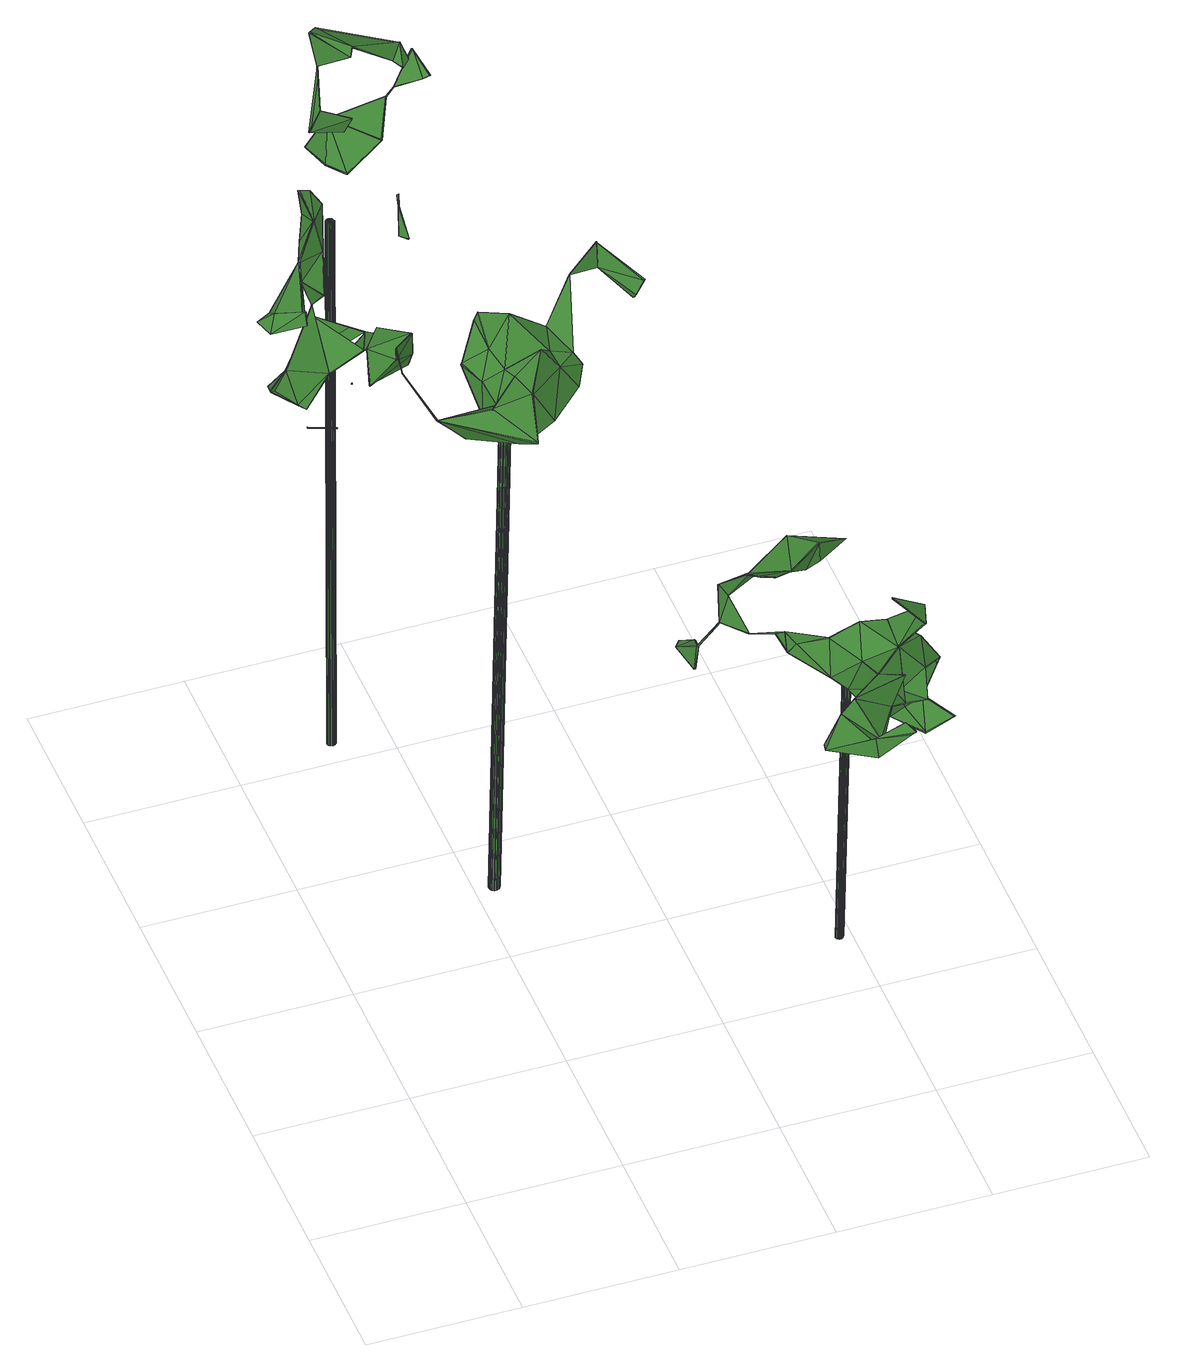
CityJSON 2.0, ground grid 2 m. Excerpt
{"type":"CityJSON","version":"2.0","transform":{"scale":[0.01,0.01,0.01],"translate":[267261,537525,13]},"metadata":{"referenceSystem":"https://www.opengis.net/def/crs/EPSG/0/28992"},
"CityObjects":{
"tree1":{"type":"SolitaryVegetationObject","attributes":{"gtid":383,"crown_width_m":2.9,"crown_median_z":21.22,"crown_r50_m":0.184,"crown_porosity":0.931,"trunk_H_m":8.15,"trunk_DBH_m":0.14,"trunk_radius_m":0.0701,"trunk_base_height_m":13.07,"original_gtid":"428"},"geometry":[{"type":"Solid","lod":"3","boundaries":[[[[0,1,2]],[[0,2,3]],[[4,5,6]],[[7,8,9]],[[10,11,12]],[[13,14,15]],[[3,6,5]],[[16,6,3]],[[17,18,19]],[[20,21,22]],[[2,1,23]],[[24,25,26]],[[27,28,29]],[[2,30,16]],[[31,32,13]],[[2,33,0]],[[34,35,8]],[[9,36,37]],[[12,11,1]],[[38,39,40]],[[41,38,42]],[[43,4,44]],[[5,43,45]],[[17,46,47]],[[33,12,0]],[[48,49,50]],[[51,52,22]],[[41,39,38]],[[53,25,54]],[[46,19,18]],[[55,56,57]],[[58,59,60]],[[61,62,50]],[[41,63,40]],[[64,65,8]],[[48,66,67]],[[52,51,68]],[[8,65,36]],[[46,18,69]],[[46,69,47]],[[1,11,40]],[[70,21,20]],[[41,40,39]],[[19,18,50]],[[51,22,70]],[[71,23,42]],[[42,38,71]],[[4,43,5]],[[72,73,74]],[[69,74,73]],[[3,2,16]],[[40,63,1]],[[19,49,75]],[[8,36,9]],[[36,65,76]],[[77,76,65]],[[35,78,73]],[[35,73,72]],[[5,45,79]],[[80,43,81]],[[80,81,82]],[[59,83,84]],[[14,32,85]],[[12,1,0]],[[27,29,86]],[[12,33,10]],[[34,45,58]],[[17,19,46]],[[9,37,87]],[[48,50,62]],[[42,63,41]],[[88,67,89]],[[67,31,13]],[[67,13,89]],[[89,85,88]],[[18,75,50]],[[61,50,75]],[[34,8,79]],[[62,32,31]],[[75,49,90]],[[7,3,79]],[[88,85,61]],[[91,56,92]],[[6,16,91]],[[6,91,4]],[[44,4,91]],[[24,17,47]],[[48,67,90]],[[48,90,49]],[[93,56,55]],[[24,94,17]],[[20,22,68]],[[53,54,83]],[[78,60,84]],[[78,84,54]],[[16,57,91]],[[56,91,57]],[[37,76,77]],[[62,66,48]],[[31,66,62]],[[95,92,83]],[[61,85,62]],[[85,32,62]],[[44,81,43]],[[53,92,25]],[[53,83,92]],[[14,13,32]],[[68,70,20]],[[68,51,70]],[[22,21,70]],[[28,86,29]],[[28,27,86]],[[95,44,92]],[[91,92,44]],[[85,15,14]],[[15,89,13]],[[89,15,85]],[[31,67,66]],[[36,76,37]],[[96,82,43]],[[87,30,9]],[[3,30,0]],[[9,30,3]],[[0,30,2]],[[71,38,10]],[[24,54,25]],[[47,54,24]],[[68,22,52]],[[24,26,93]],[[56,93,26]],[[54,84,83]],[[58,35,34]],[[23,71,10]],[[23,10,2]],[[17,69,18]],[[92,56,26]],[[92,26,25]],[[50,49,19]],[[1,63,23]],[[93,97,24]],[[55,97,93]],[[63,42,23]],[[8,35,64]],[[55,77,72]],[[58,98,99]],[[87,57,30]],[[30,57,16]],[[19,75,18]],[[60,78,58]],[[35,58,78]],[[99,98,82]],[[40,11,38]],[[82,45,43]],[[5,79,3]],[[95,81,44]],[[87,77,55]],[[37,77,87]],[[59,84,60]],[[59,99,83]],[[95,83,99]],[[58,99,59]],[[77,65,72]],[[55,72,97]],[[7,79,8]],[[88,90,67]],[[75,90,61]],[[61,90,88]],[[72,65,64]],[[55,57,87]],[[72,64,35]],[[54,47,78]],[[100,82,96]],[[2,10,33]],[[94,74,17]],[[99,81,95]],[[74,69,17]],[[47,69,78]],[[69,73,78]],[[100,96,80]],[[100,80,82]],[[96,43,80]],[[7,9,3]],[[99,82,81]],[[34,79,45]],[[82,98,45]],[[45,98,58]],[[10,38,11]],[[94,24,97]],[[94,97,74]],[[74,97,72]],[[101,102,103]],[[101,103,104]],[[104,103,105]],[[104,105,106]],[[103,102,107]],[[103,107,105]],[[105,107,108]],[[105,108,106]],[[107,102,109]],[[107,109,108]],[[108,109,110]],[[108,110,106]],[[109,102,111]],[[109,111,110]],[[110,111,112]],[[110,112,106]],[[111,102,113]],[[111,113,112]],[[112,113,114]],[[112,114,106]],[[113,102,115]],[[113,115,114]],[[114,115,116]],[[114,116,106]],[[115,102,117]],[[115,117,116]],[[116,117,118]],[[116,118,106]],[[117,102,119]],[[117,119,118]],[[118,119,120]],[[118,120,106]],[[119,102,121]],[[119,121,120]],[[120,121,122]],[[120,122,106]],[[121,102,123]],[[121,123,122]],[[122,123,124]],[[122,124,106]],[[123,102,125]],[[123,125,124]],[[124,125,126]],[[124,126,106]],[[125,102,127]],[[125,127,126]],[[126,127,128]],[[126,128,106]],[[127,102,129]],[[127,129,128]],[[128,129,130]],[[128,130,106]],[[129,102,131]],[[129,131,130]],[[130,131,132]],[[130,132,106]],[[131,102,133]],[[131,133,132]],[[132,133,134]],[[132,134,106]],[[133,102,135]],[[133,135,134]],[[134,135,136]],[[134,136,106]],[[135,102,137]],[[135,137,136]],[[136,137,138]],[[136,138,106]],[[137,102,139]],[[137,139,138]],[[138,139,140]],[[138,140,106]],[[139,102,141]],[[139,141,140]],[[140,141,142]],[[140,142,106]],[[141,102,143]],[[141,143,142]],[[142,143,144]],[[142,144,106]],[[143,102,145]],[[143,145,144]],[[144,145,146]],[[144,146,106]],[[145,102,147]],[[145,147,146]],[[146,147,148]],[[146,148,106]],[[147,102,149]],[[147,149,148]],[[148,149,150]],[[148,150,106]],[[149,102,101]],[[149,101,150]],[[150,101,104]],[[150,104,106]]]]}]},
"tree2":{"type":"SolitaryVegetationObject","attributes":{"gtid":350,"crown_width_m":2.34,"crown_median_z":21.45,"crown_r50_m":0.179,"crown_porosity":0.946,"trunk_H_m":8.28,"trunk_DBH_m":0.112,"trunk_radius_m":0.0559,"trunk_base_height_m":13.17,"original_gtid":"391"},"geometry":[{"type":"Solid","lod":"3","boundaries":[[[[151,152,153]],[[154,155,156]],[[157,158,159]],[[153,160,151]],[[161,162,163]],[[164,165,166]],[[167,168,169]],[[170,171,172]],[[164,168,173]],[[174,175,176]],[[177,178,179]],[[177,179,180]],[[181,182,161]],[[183,184,173]],[[185,186,187]],[[185,188,186]],[[189,190,191]],[[161,163,192]],[[157,193,194]],[[195,196,197]],[[161,192,181]],[[197,196,198]],[[199,200,201]],[[199,201,202]],[[193,203,194]],[[204,205,206]],[[159,207,193]],[[207,159,158]],[[207,203,193]],[[208,209,210]],[[164,169,168]],[[164,178,169]],[[191,166,189]],[[187,186,207]],[[208,211,209]],[[212,213,214]],[[173,184,164]],[[165,164,184]],[[215,216,217]],[[193,157,159]],[[178,164,218]],[[154,219,155]],[[220,221,182]],[[222,196,223]],[[224,164,166]],[[225,226,227]],[[228,229,230]],[[202,231,156]],[[154,156,232]],[[195,197,233]],[[192,163,234]],[[235,226,236]],[[237,195,233]],[[238,239,219]],[[158,151,187]],[[158,187,207]],[[227,226,235]],[[235,240,227]],[[241,242,237]],[[180,243,165]],[[183,180,165]],[[244,245,191]],[[199,202,217]],[[232,221,220]],[[246,247,194]],[[248,194,247]],[[158,186,188]],[[182,249,161]],[[212,194,213]],[[166,250,224]],[[246,172,213]],[[170,172,246]],[[183,165,184]],[[250,251,190]],[[252,202,201]],[[252,201,200]],[[192,234,253]],[[203,213,194]],[[151,188,152]],[[158,188,151]],[[236,225,254]],[[185,187,160]],[[187,151,160]],[[255,256,257]],[[208,258,259]],[[254,260,176]],[[202,261,231]],[[192,253,181]],[[174,211,259]],[[235,262,240]],[[256,240,262]],[[152,160,153]],[[185,160,152]],[[165,189,166]],[[169,177,230]],[[199,239,200]],[[263,242,241]],[[230,180,228]],[[169,229,167]],[[169,230,229]],[[264,205,204]],[[264,265,205]],[[183,228,180]],[[265,260,205]],[[266,264,257]],[[266,267,264]],[[264,255,257]],[[222,197,198]],[[172,171,214]],[[170,268,171]],[[156,155,202]],[[218,269,270]],[[270,269,244]],[[179,224,243]],[[198,196,222]],[[182,231,220]],[[161,249,162]],[[183,173,228]],[[243,180,179]],[[262,236,266]],[[235,236,262]],[[264,267,265]],[[228,168,229]],[[167,229,168]],[[207,247,203]],[[226,225,236]],[[179,190,224]],[[270,190,179]],[[231,232,156]],[[228,173,168]],[[240,256,255]],[[249,234,163]],[[249,163,162]],[[152,188,185]],[[222,263,233]],[[223,263,222]],[[182,253,231]],[[181,253,182]],[[214,213,172]],[[224,251,164]],[[252,238,219]],[[265,267,210]],[[165,243,204]],[[214,268,212]],[[268,214,171]],[[240,255,225]],[[240,225,227]],[[209,211,174]],[[254,255,264]],[[206,271,243]],[[262,266,257]],[[262,257,256]],[[196,195,263]],[[196,263,223]],[[263,195,242]],[[164,251,218]],[[253,221,232]],[[234,221,253]],[[266,272,267]],[[178,177,169]],[[224,190,251]],[[209,265,210]],[[154,232,220]],[[259,211,208]],[[258,208,210]],[[197,222,233]],[[268,246,212]],[[194,212,246]],[[249,182,221]],[[250,191,245]],[[249,221,234]],[[268,170,246]],[[263,241,233]],[[233,241,237]],[[174,176,209]],[[217,202,215]],[[265,209,176]],[[218,179,178]],[[270,179,218]],[[237,242,195]],[[254,225,255]],[[260,271,205]],[[260,265,176]],[[205,271,206]],[[264,204,243]],[[252,261,202]],[[266,236,175]],[[254,176,175]],[[254,175,236]],[[224,204,206]],[[166,191,250]],[[239,238,252]],[[239,252,200]],[[165,224,189]],[[220,231,252]],[[215,155,219]],[[199,216,239]],[[252,219,154]],[[252,154,220]],[[210,267,272]],[[210,272,258]],[[253,232,231]],[[194,248,157]],[[204,224,165]],[[244,269,245]],[[206,243,224]],[[258,272,259]],[[157,186,158]],[[248,186,157]],[[213,203,247]],[[246,213,247]],[[199,217,216]],[[219,239,216]],[[215,219,216]],[[174,259,272]],[[175,174,272]],[[175,272,266]],[[247,207,186]],[[247,186,248]],[[250,189,224]],[[252,231,261]],[[250,269,218]],[[218,251,250]],[[250,190,189]],[[244,190,270]],[[191,190,244]],[[202,155,215]],[[250,245,269]],[[230,273,180]],[[177,180,273]],[[177,273,230]],[[274,264,243]],[[254,264,271]],[[274,271,264]],[[274,243,271]],[[254,271,260]],[[275,276,277]],[[275,277,278]],[[278,277,279]],[[278,279,280]],[[277,276,281]],[[277,281,279]],[[279,281,282]],[[279,282,280]],[[281,276,283]],[[281,283,282]],[[282,283,284]],[[282,284,280]],[[283,276,285]],[[283,285,284]],[[284,285,286]],[[284,286,280]],[[285,276,287]],[[285,287,286]],[[286,287,288]],[[286,288,280]],[[287,276,289]],[[287,289,288]],[[288,289,290]],[[288,290,280]],[[289,276,291]],[[289,291,290]],[[290,291,292]],[[290,292,280]],[[291,276,293]],[[291,293,292]],[[292,293,294]],[[292,294,280]],[[293,276,295]],[[293,295,294]],[[294,295,296]],[[294,296,280]],[[295,276,297]],[[295,297,296]],[[296,297,298]],[[296,298,280]],[[297,276,299]],[[297,299,298]],[[298,299,300]],[[298,300,280]],[[299,276,301]],[[299,301,300]],[[300,301,302]],[[300,302,280]],[[301,276,303]],[[301,303,302]],[[302,303,304]],[[302,304,280]],[[303,276,305]],[[303,305,304]],[[304,305,306]],[[304,306,280]],[[305,276,307]],[[305,307,306]],[[306,307,308]],[[306,308,280]],[[307,276,309]],[[307,309,308]],[[308,309,310]],[[308,310,280]],[[309,276,311]],[[309,311,310]],[[310,311,312]],[[310,312,280]],[[311,276,313]],[[311,313,312]],[[312,313,314]],[[312,314,280]],[[313,276,315]],[[313,315,314]],[[314,315,316]],[[314,316,280]],[[315,276,317]],[[315,317,316]],[[316,317,318]],[[316,318,280]],[[317,276,319]],[[317,319,318]],[[318,319,320]],[[318,320,280]],[[319,276,321]],[[319,321,320]],[[320,321,322]],[[320,322,280]],[[321,276,323]],[[321,323,322]],[[322,323,324]],[[322,324,280]],[[323,276,275]],[[323,275,324]],[[324,275,278]],[[324,278,280]]]]}]},
"tree3":{"type":"SolitaryVegetationObject","attributes":{"gtid":512,"crown_width_m":3.1,"crown_median_z":17.69,"crown_r50_m":0.176,"crown_porosity":0.938,"trunk_H_m":4.38,"trunk_DBH_m":0.0975,"trunk_radius_m":0.0488,"trunk_base_height_m":13.31,"original_gtid":"582"},"geometry":[{"type":"Solid","lod":"3","boundaries":[[[[325,326,327]],[[326,328,329]],[[330,331,332]],[[333,334,335]],[[336,337,338]],[[339,334,340]],[[341,342,343]],[[344,345,346]],[[347,348,349]],[[350,351,352]],[[353,354,355]],[[355,354,342]],[[356,357,358]],[[359,360,361]],[[352,327,326]],[[362,327,352]],[[362,352,351]],[[363,364,365]],[[366,367,368]],[[369,354,353]],[[342,354,369]],[[325,327,362]],[[370,335,334]],[[341,343,371]],[[372,329,373]],[[372,350,329]],[[350,326,329]],[[337,336,374]],[[346,375,344]],[[376,377,378]],[[379,380,381]],[[367,374,382]],[[383,374,367]],[[343,342,369]],[[332,331,384]],[[353,385,369]],[[369,371,343]],[[386,387,388]],[[389,390,382]],[[391,392,393]],[[394,346,345]],[[395,360,396]],[[361,360,395]],[[397,338,337]],[[365,364,398]],[[399,400,396]],[[399,396,401]],[[402,403,404]],[[355,342,405]],[[406,407,408]],[[406,408,409]],[[410,329,411]],[[399,361,412]],[[334,339,400]],[[352,326,350]],[[402,404,377]],[[367,377,404]],[[413,414,358]],[[393,414,413]],[[405,385,353]],[[415,351,416]],[[367,366,377]],[[372,375,416]],[[415,416,375]],[[417,418,419]],[[420,397,404]],[[421,422,393]],[[348,419,423]],[[378,424,330]],[[401,396,360]],[[340,334,425]],[[325,426,328]],[[427,412,395]],[[404,403,420]],[[407,428,429]],[[338,429,428]],[[361,399,359]],[[365,430,431]],[[349,431,430]],[[415,375,432]],[[347,387,357]],[[333,411,415]],[[433,434,435]],[[336,428,374]],[[337,383,397]],[[332,384,421]],[[436,387,370]],[[437,408,407]],[[385,371,369]],[[435,438,433]],[[433,438,417]],[[325,328,326]],[[417,422,433]],[[407,439,437]],[[440,438,435]],[[441,341,371]],[[356,358,419]],[[405,353,355]],[[356,419,348]],[[348,347,356]],[[410,345,344]],[[432,375,346]],[[442,441,332]],[[441,442,331]],[[390,408,437]],[[443,438,440]],[[382,368,367]],[[441,371,330]],[[441,330,332]],[[444,439,445]],[[379,381,432]],[[404,397,383]],[[383,337,374]],[[370,400,433]],[[334,400,370]],[[367,404,383]],[[363,446,364]],[[331,442,392]],[[440,434,427]],[[386,357,387]],[[370,387,347]],[[329,447,411]],[[328,447,329]],[[433,436,370]],[[385,448,371]],[[449,371,448]],[[409,389,450]],[[436,422,388]],[[400,399,434]],[[405,448,385]],[[351,426,362]],[[421,392,442]],[[449,448,441]],[[451,452,340]],[[325,362,426]],[[382,374,428]],[[338,428,336]],[[428,407,406]],[[423,363,431]],[[423,431,348]],[[429,376,453]],[[359,399,401]],[[347,357,356]],[[420,403,376]],[[400,434,433]],[[424,454,441]],[[359,401,360]],[[421,388,422]],[[349,455,380]],[[380,456,349]],[[380,379,456]],[[429,439,407]],[[389,409,390]],[[402,377,403]],[[403,377,376]],[[428,389,382]],[[372,457,375]],[[373,457,372]],[[409,450,406]],[[450,389,406]],[[451,340,425]],[[451,425,452]],[[441,331,424]],[[331,330,424]],[[333,458,346]],[[335,458,333]],[[370,349,456]],[[347,349,370]],[[348,431,349]],[[434,399,412]],[[422,436,433]],[[396,427,395]],[[434,440,435]],[[393,392,421]],[[330,371,449]],[[432,333,415]],[[432,452,333]],[[411,447,415]],[[329,410,373]],[[426,351,415]],[[330,449,378]],[[441,448,341]],[[449,441,459]],[[449,459,378]],[[342,341,448]],[[405,342,448]],[[431,363,365]],[[417,438,418]],[[394,345,410]],[[331,391,384]],[[368,390,444]],[[372,416,350]],[[390,409,408]],[[460,461,462]],[[333,452,425]],[[380,463,381]],[[427,381,463]],[[378,453,376]],[[459,453,378]],[[443,418,438]],[[464,440,427]],[[428,406,389]],[[376,465,420]],[[398,349,430]],[[398,430,365]],[[391,331,392]],[[377,424,378]],[[418,443,462]],[[351,466,416]],[[350,416,466]],[[350,466,351]],[[460,462,467]],[[443,467,462]],[[454,453,459]],[[368,444,445]],[[380,455,464]],[[468,455,349]],[[468,349,398]],[[443,464,455]],[[395,412,361]],[[344,373,410]],[[390,437,444]],[[423,461,363]],[[419,461,423]],[[333,425,334]],[[419,358,417]],[[415,447,426]],[[328,426,447]],[[366,368,445]],[[444,437,439]],[[363,461,460]],[[364,467,398]],[[446,467,364]],[[443,398,467]],[[376,338,465]],[[440,464,443]],[[468,443,455]],[[468,398,443]],[[379,458,456]],[[454,424,366]],[[397,465,338]],[[420,465,397]],[[429,338,376]],[[432,339,340]],[[432,381,339]],[[432,340,452]],[[434,412,427]],[[441,454,459]],[[346,458,432]],[[432,458,379]],[[377,366,424]],[[460,467,363]],[[446,363,467]],[[384,391,393]],[[413,357,469]],[[470,388,421]],[[393,413,469]],[[393,469,384]],[[421,384,469]],[[421,469,470]],[[332,421,442]],[[400,427,396]],[[357,386,469]],[[470,469,386]],[[417,358,414]],[[393,422,414]],[[388,470,386]],[[382,390,368]],[[339,427,400]],[[381,427,339]],[[456,458,335]],[[370,456,335]],[[333,394,411]],[[346,394,333]],[[411,394,410]],[[375,457,344]],[[344,457,373]],[[464,427,463]],[[464,463,380]],[[418,462,419]],[[461,419,462]],[[417,414,422]],[[413,358,357]],[[388,387,436]],[[454,439,453]],[[453,439,429]],[[454,366,439]],[[445,439,366]],[[471,472,473]],[[471,473,474]],[[474,473,475]],[[474,475,476]],[[473,472,477]],[[473,477,475]],[[475,477,478]],[[475,478,476]],[[477,472,479]],[[477,479,478]],[[478,479,480]],[[478,480,476]],[[479,472,481]],[[479,481,480]],[[480,481,482]],[[480,482,476]],[[481,472,483]],[[481,483,482]],[[482,483,484]],[[482,484,476]],[[483,472,485]],[[483,485,484]],[[484,485,486]],[[484,486,476]],[[485,472,487]],[[485,487,486]],[[486,487,488]],[[486,488,476]],[[487,472,489]],[[487,489,488]],[[488,489,490]],[[488,490,476]],[[489,472,491]],[[489,491,490]],[[490,491,492]],[[490,492,476]],[[491,472,493]],[[491,493,492]],[[492,493,494]],[[492,494,476]],[[493,472,495]],[[493,495,494]],[[494,495,496]],[[494,496,476]],[[495,472,497]],[[495,497,496]],[[496,497,498]],[[496,498,476]],[[497,472,499]],[[497,499,498]],[[498,499,500]],[[498,500,476]],[[499,472,501]],[[499,501,500]],[[500,501,502]],[[500,502,476]],[[501,472,503]],[[501,503,502]],[[502,503,504]],[[502,504,476]],[[503,472,505]],[[503,505,504]],[[504,505,506]],[[504,506,476]],[[505,472,507]],[[505,507,506]],[[506,507,508]],[[506,508,476]],[[507,472,509]],[[507,509,508]],[[508,509,510]],[[508,510,476]],[[509,472,511]],[[509,511,510]],[[510,511,512]],[[510,512,476]],[[511,472,513]],[[511,513,512]],[[512,513,514]],[[512,514,476]],[[513,472,515]],[[513,515,514]],[[514,515,516]],[[514,516,476]],[[515,472,517]],[[515,517,516]],[[516,517,518]],[[516,518,476]],[[517,472,519]],[[517,519,518]],[[518,519,520]],[[518,520,476]],[[519,472,471]],[[519,471,520]],[[520,471,474]],[[520,474,476]]]]}]}
},
"vertices":[
[345,593,898],[386,609,885],[345,592,898],[310,568,827],[326,505,798],[299,540,800],[334,515,823],[263,553,826],[219,566,819],[256,580,863],[387,613,920],[387,608,885],[388,615,920],[166,671,742],[168,671,742],[167,670,742],[323,518,842],[140,490,812],[118,554,840],[118,554,841],[73,660,676],[74,660,677],[73,659,677],[386,607,885],[199,458,839],[237,403,820],[250,460,846],[115,723,684],[114,721,684],[113,722,684],[305,563,852],[133,687,798],[170,662,766],[387,614,921],[249,565,792],[210,524,768],[219,579,876],[221,573,892],[434,572,881],[428,596,848],[427,597,848],[425,583,846],[423,572,859],[303,512,787],[282,470,785],[250,565,791],[117,554,841],[139,490,811],[159,636,824],[127,600,840],[127,600,838],[34,657,693],[34,656,693],[237,403,818],[140,490,811],[234,513,846],[271,487,889],[294,520,852],[211,524,767],[203,502,773],[180,502,760],[134,620,801],[160,636,823],[423,583,846],[193,555,831],[194,555,833],[133,686,799],[111,661,792],[34,656,692],[140,491,811],[73,661,677],[433,572,880],[208,521,827],[203,503,773],[212,480,823],[126,600,839],[218,578,876],[226,548,852],[180,503,761],[250,566,792],[260,499,831],[281,472,785],[236,482,787],[227,443,787],[180,501,761],[169,661,766],[114,722,685],[258,564,886],[107,638,752],[107,640,752],[134,621,802],[299,497,844],[251,460,845],[240,495,848],[199,458,837],[248,456,778],[269,538,829],[212,480,824],[212,524,768],[236,481,786],[220,496,795],[232,525,7],[225,525,7],[232,527,7],[251,537,822],[251,539,822],[244,537,823],[231,529,7],[250,541,822],[230,530,7],[249,542,822],[228,531,7],[248,543,822],[227,532,7],[246,544,822],[225,532,7],[244,544,822],[223,532,7],[242,544,822],[221,531,7],[241,543,823],[220,530,7],[239,542,823],[219,529,7],[238,540,823],[218,527,7],[238,539,823],[218,525,7],[237,537,823],[218,523,7],[238,535,823],[219,521,7],[238,533,823],[220,520,7],[240,532,823],[222,519,7],[241,531,823],[223,518,7],[243,530,823],[225,518,7],[245,530,823],[227,518,7],[246,530,823],[229,519,7],[248,531,823],[230,520,7],[249,532,822],[231,522,7],[251,534,822],[232,523,7],[251,535,822],
[231,878,1067],[228,857,1044],[240,871,1043],[221,915,883],[221,914,882],[222,915,881],[157,846,1092],[163,856,1099],[118,883,1113],[239,872,1043],[287,986,948],[296,951,933],[297,951,932],[68,791,656],[100,828,709],[164,815,674],[26,754,671],[28,780,655],[53,745,648],[164,860,979],[153,858,963],[164,862,979],[28,781,656],[95,803,882],[76,800,825],[109,812,823],[54,745,649],[63,740,643],[103,772,662],[48,771,684],[289,998,939],[254,963,918],[47,772,684],[68,791,658],[219,869,1048],[163,856,1097],[230,879,1067],[219,868,1049],[164,814,676],[145,766,692],[194,767,695],[290,997,939],[117,883,1112],[126,878,1060],[203,803,873],[197,786,843],[209,783,837],[208,782,837],[155,931,847],[146,974,842],[157,931,848],[178,914,840],[126,880,1060],[98,821,734],[106,796,768],[99,820,734],[132,901,1101],[103,842,897],[116,833,879],[93,842,863],[103,841,898],[102,842,991],[120,855,1010],[153,859,962],[177,914,842],[156,931,849],[176,914,841],[103,772,660],[167,957,898],[243,960,908],[254,962,917],[208,784,836],[198,788,843],[101,827,709],[58,730,792],[57,726,813],[57,721,795],[20,750,677],[20,749,676],[20,748,677],[243,960,906],[243,959,907],[204,804,873],[287,953,928],[56,726,814],[56,736,803],[207,815,883],[167,958,899],[145,975,843],[15,735,782],[205,816,881],[205,815,882],[98,819,734],[193,765,695],[193,766,694],[121,854,1010],[127,879,1060],[157,847,1091],[287,952,929],[164,813,675],[103,773,661],[168,958,897],[254,963,916],[78,800,793],[23,763,790],[2,746,797],[23,762,792],[87,839,905],[89,838,905],[105,794,768],[221,916,882],[24,745,805],[203,805,873],[77,802,793],[110,813,823],[74,801,825],[83,823,837],[103,841,991],[145,765,691],[145,764,692],[105,795,767],[94,804,882],[27,754,672],[104,796,768],[131,825,17],[125,825,17],[130,827,17],[133,836,845],[132,838,845],[127,836,845],[130,828,17],[132,839,845],[129,829,17],[131,841,845],[128,830,17],[130,841,845],[126,831,17],[128,842,845],[125,831,17],[127,842,845],[123,830,17],[126,842,845],[122,830,17],[124,841,845],[121,829,17],[123,840,845],[120,828,17],[122,839,845],[120,826,17],[122,838,845],[119,825,17],[121,836,845],[120,823,17],[122,835,845],[120,822,17],[122,834,845],[121,821,17],[123,832,845],[122,820,17],[124,832,845],[124,820,17],[126,831,845],[125,819,17],[127,831,845],[127,820,17],[128,831,845],[128,820,17],[130,832,845],[129,821,17],[131,833,845],[130,822,17],[132,834,845],[130,824,17],[132,835,845],
[588,76,538],[556,93,507],[596,61,532],[557,94,507],[505,128,475],[482,436,430],[499,384,450],[498,383,450],[561,181,497],[603,215,495],[603,215,494],[600,417,538],[645,445,507],[575,461,520],[604,215,495],[624,179,518],[456,449,387],[444,491,355],[453,451,350],[540,173,446],[540,174,447],[557,198,436],[588,279,421],[618,267,378],[643,257,423],[559,91,477],[604,91,511],[596,77,515],[453,502,353],[452,502,352],[452,502,354],[588,281,420],[570,292,434],[570,293,434],[631,243,586],[669,229,544],[678,259,547],[597,62,532],[675,247,351],[712,248,366],[675,247,353],[514,425,506],[584,420,496],[559,400,517],[455,451,350],[599,261,478],[458,449,387],[574,126,470],[509,143,470],[600,416,537],[581,141,442],[550,474,466],[550,472,466],[498,456,452],[634,205,446],[665,212,438],[634,205,448],[560,400,518],[604,423,502],[527,369,453],[465,481,368],[524,315,469],[570,292,435],[538,323,472],[522,353,558],[511,375,544],[527,370,452],[527,370,454],[535,354,466],[540,168,466],[669,230,543],[668,230,544],[615,468,487],[683,279,382],[676,259,547],[642,252,496],[631,243,584],[565,473,465],[571,480,463],[585,464,465],[464,481,369],[511,375,546],[500,389,540],[510,375,545],[520,353,559],[508,143,470],[538,165,492],[677,259,546],[539,323,470],[576,314,477],[575,126,472],[576,126,471],[618,307,456],[642,288,429],[614,291,419],[572,480,464],[534,354,468],[576,315,478],[637,269,372],[498,454,452],[623,178,518],[603,92,511],[643,252,495],[559,401,519],[514,426,507],[658,273,377],[637,267,373],[610,187,464],[611,302,504],[644,297,502],[644,298,501],[576,313,478],[499,389,539],[649,302,468],[513,425,507],[682,284,475],[480,436,430],[499,383,451],[705,279,438],[501,389,538],[514,424,507],[714,248,366],[565,103,482],[457,450,388],[481,437,430],[521,353,560],[624,178,519],[624,178,517],[488,459,470],[487,458,470],[676,251,452],[635,229,446],[540,166,466],[608,187,464],[486,459,470],[683,281,382],[658,275,377],[654,280,417],[636,229,448],[676,251,454],[574,461,502],[566,102,482],[684,280,382],[654,278,417],[524,316,468],[523,316,469],[580,275,31],[575,275,31],[580,276,31],[595,289,469],[595,290,469],[590,288,469],[579,278,31],[594,291,469],[578,279,31],[594,292,469],[577,279,31],[593,293,469],[576,280,31],[591,293,469],[575,280,31],[590,293,469],[574,280,31],[589,293,469],[572,279,31],[588,293,469],[572,278,31],[587,292,469],[571,277,31],[586,291,469],[570,276,31],[585,290,469],[570,275,31],[585,288,470],[570,274,31],[586,287,470],[571,272,31],[586,286,470],[572,271,31],[587,285,470],[573,271,31],[588,284,470],[574,270,31],[589,284,470],[575,270,31],[590,283,470],[576,270,31],[592,284,469],[578,271,31],[593,284,469],[579,272,31],[594,285,469],[579,273,31],[595,286,469],[580,274,31],[595,287,469]
]}
